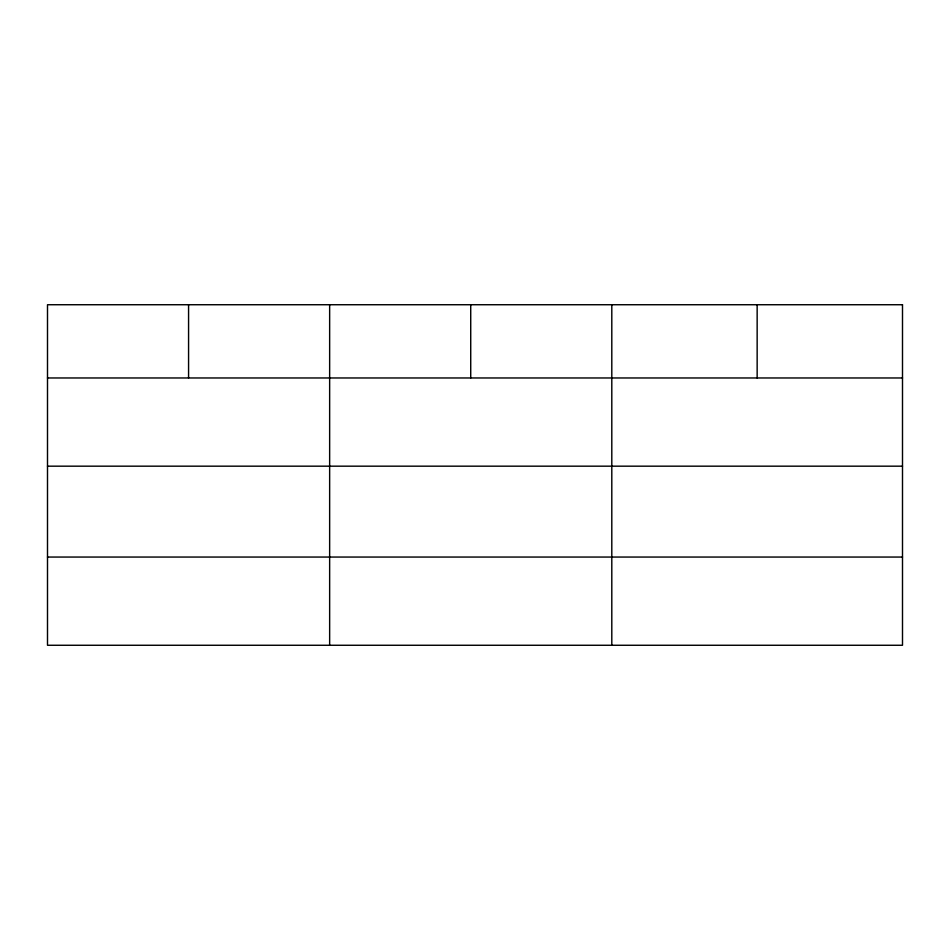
<?xml version="1.0" encoding="UTF-8"?>
<svg xmlns="http://www.w3.org/2000/svg" width="950" height="950" viewBox="0 0 950 950"><rect width="100%" height="100%" fill="white"/><g stroke="black" fill="none" stroke-linecap="round" stroke-linejoin="round"><path stroke-width="1.43" d="M47.5 377.969L902.5 377.969M47.5 466.177L902.5 466.177M47.5 557.056L902.5 557.056M757.15 304.736L757.15 377.969M611.8 304.736L611.8 645.264M470.725 304.736L470.725 377.969M329.65 304.736L329.65 645.264M188.575 304.736L188.575 377.969M902.5 304.736L47.5 304.736L47.5 645.264L902.5 645.264L902.5 304.736"/></g></svg>
